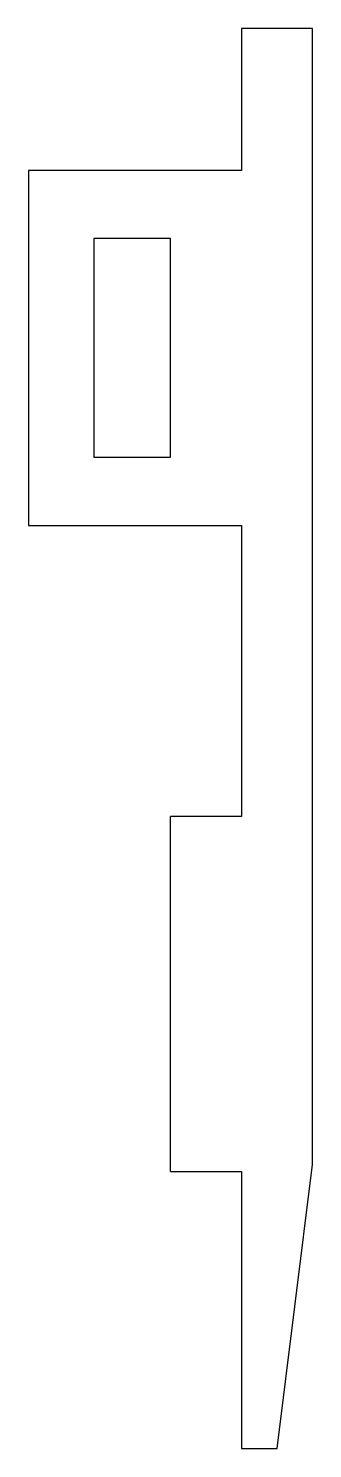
# Model space of a CAD drawing. Header units: millimetres. Extents: x -15 to 5, y 0 to 100.
import ezdxf

# ---------------------------------------------------------------- set-up
doc = ezdxf.new("R2010")
doc.units = ezdxf.units.MM

msp = doc.modelspace()

# ---------------------------------------------------------------- linework, layer by layer
at = {"color": 7, "linetype": 'Continuous', "lineweight": 25}
for p, q in [((5, 100), (0, 100)), ((0, 100), (0, 90)), ((5, 20), (5, 100)), ((0, 90), (-15, 90)), ((-15, 90), (-15, 65)), ((-10.4, 85.2), (-10.4, 69.8)), ((-5, 85.2), (-10.4, 85.2)), ((-5, 69.8), (-5, 85.2)), ((-10.4, 69.8), (-5, 69.8)), ((-15, 65), (0, 65)), ((0, 65), (0, 44.5)), ((-5, 19.5), (-5, 44.5)), ((0, 44.5), (-5, 44.5)), ((2.5, 0), (5, 20)), ((-5, 19.5), (0, 19.5)), ((0, 19.5), (0, 0)), ((0, 0), (2.5, 0))]:
    msp.add_line(p, q, dxfattribs=at)

doc.saveas('drawing.dxf')
